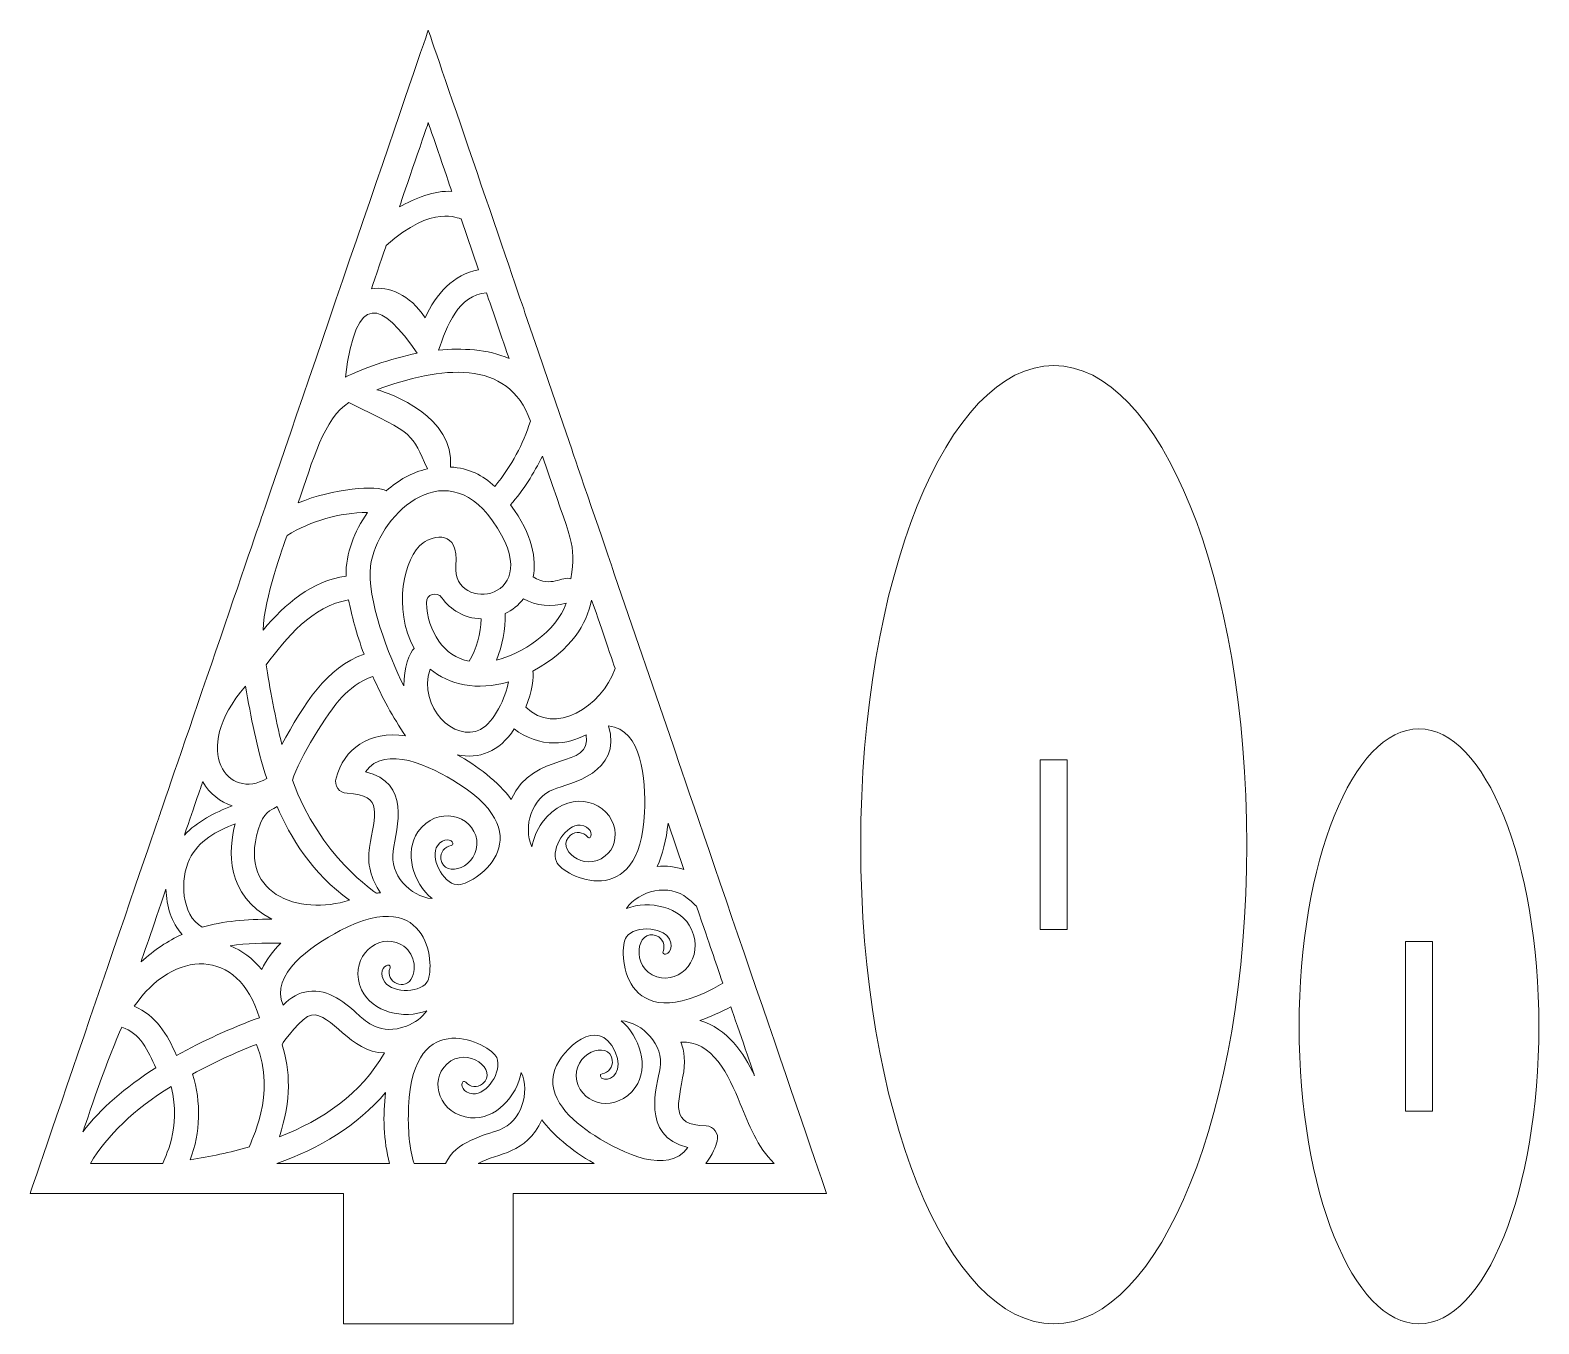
# Model space of a CAD drawing. Header units: inches. Extents: x 555 to 732, y -312 to -159.
import ezdxf

# ---------------------------------------------------------------- set-up
doc = ezdxf.new("R2010")
doc.units = ezdxf.units.IN
doc.header["$MEASUREMENT"] = 0
doc.layers.add('_U+0421_U+043B_U+043E_U+0439 1', color=7, linetype='Continuous')

msp = doc.modelspace()

# ---------------------------------------------------------------- linework, layer by layer
at = {"layer": '_U+0421_U+043B_U+043E_U+0439 1', "color": 1, "lineweight": 5, "true_color": 0xff0000}
for points in [[(676.79, -265.41), (676.79, -245.41), (673.61, -245.41), (673.61, -265.41), (676.79, -265.41)], [(719.83, -286.81), (719.83, -266.81), (716.65, -266.81), (716.65, -286.81), (719.83, -286.81)]]:
    msp.add_lwpolyline(points, dxfattribs=at)
for points, knots in [([(648.41, -296.49), (645.82, -288.92), (633.05, -251.65), (630.37, -243.82), (630.37, -243.82), (623.45, -223.6), (623.45, -223.6), (623.45, -223.6), (623.2, -222.86), (623.2, -222.86), (622.76, -221.59), (618.55, -209.29), (618.43, -208.94), (618.43, -208.94), (617.34, -205.77), (617.34, -205.77), (617.34, -205.77), (615.66, -200.85), (615.66, -200.85), (615.66, -200.85), (614.43, -197.26), (614.43, -197.26), (614.43, -197.26), (612.88, -192.74), (612.88, -192.74), (611.54, -188.81), (601.62, -159.86), (601.49, -159.46), (600.64, -161.92), (586.27, -203.91), (581.93, -216.56), (581.93, -216.56), (581.93, -216.56), (581.93, -216.56), (581.28, -218.49), (570.57, -249.75), (569.87, -251.79), (569.87, -251.79), (569.87, -251.79), (569.87, -251.79), (569.68, -252.33), (555.02, -295.16), (554.57, -296.49), (554.57, -296.49), (591.49, -296.49), (591.49, -296.49), (591.49, -296.49), (591.49, -311.86), (591.49, -311.86), (591.49, -311.86), (611.49, -311.86), (611.49, -311.86), (611.49, -311.86), (611.49, -296.49), (611.49, -296.49), (611.49, -296.49), (648.41, -296.49), (648.41, -296.49)], [0, 0, 0, 0, 1, 1, 1, 2, 2, 2, 3, 3, 3, 4, 4, 4, 5, 5, 5, 6, 6, 6, 7, 7, 7, 8, 8, 8, 9, 9, 9, 10, 10, 10, 11, 11, 11, 12, 12, 12, 13, 13, 13, 14, 14, 14, 15, 15, 15, 16, 16, 16, 17, 17, 17, 18, 18, 18, 19, 19, 19, 19]), ([(601.49, -170.35), (601.49, -170.35), (604.26, -178.45), (604.26, -178.46), (602.28, -178.26), (599.79, -179.33), (598.08, -180.28), (598.16, -180.06), (601.03, -171.67), (601.49, -170.35)], [0, 0, 0, 0, 1, 1, 1, 2, 2, 2, 3, 3, 3, 3]), ([(596.53, -184.82), (602.11, -179.85), (605.01, -181.68), (605.37, -181.69), (605.37, -181.69), (607.42, -187.67), (607.42, -187.67), (604.44, -188.21), (602.38, -190.55), (601.12, -193.34), (599.29, -190.57), (596.83, -189.62), (594.78, -189.92), (595.12, -188.94), (596.43, -185.1), (596.53, -184.82)], [0, 0, 0, 0, 1, 1, 1, 2, 2, 2, 3, 3, 3, 4, 4, 4, 5, 5, 5, 5]), ([(600.19, -197.52), (597.03, -198.13), (593.56, -199.39), (591.72, -200.33), (593, -190.05), (595.98, -191.41), (600.19, -197.52)], [0, 0, 0, 0, 1, 1, 1, 2, 2, 2, 2]), ([(611, -198.15), (608.57, -197.02), (605.36, -196.89), (602.7, -197.15), (603.62, -194.4), (605.07, -190.57), (608.35, -190.41), (608.37, -190.46), (610.99, -198.1), (611, -198.15)], [0, 0, 0, 0, 1, 1, 1, 2, 2, 2, 3, 3, 3, 3]), ([(613.53, -205.52), (612.61, -208.25), (611.39, -210.72), (609.32, -213.2), (607.91, -211.89), (606.28, -211.06), (604.1, -210.92), (604.61, -205.02), (597.06, -202.25), (595.43, -201.81), (602.87, -199.06), (610.92, -198.03), (613.53, -205.52)], [0, 0, 0, 0, 1, 1, 1, 2, 2, 2, 3, 3, 3, 4, 4, 4, 4]), ([(675.2, -311.86), (662.63, -311.86), (652.45, -286.58), (652.45, -255.41), (652.45, -224.24), (662.63, -198.97), (675.2, -198.97), (687.77, -198.97), (697.96, -224.24), (697.96, -255.41), (697.96, -286.58), (687.77, -311.86), (675.2, -311.86)], [0, 0, 0, 0, 1, 1, 1, 2, 2, 2, 3, 3, 3, 4, 4, 4, 4]), ([(592.13, -203.33), (600.14, -207.18), (599.42, -206.94), (601.4, -211.13), (599.54, -211.55), (597.95, -212.47), (596.54, -213.74), (595.54, -213.03), (590.23, -213.43), (586.15, -215.15), (587.84, -210.24), (589.22, -205.13), (592.13, -203.33)], [0, 0, 0, 0, 1, 1, 1, 2, 2, 2, 3, 3, 3, 4, 4, 4, 4]), ([(604.74, -222.52), (605.12, -218.25), (602.09, -218.96), (600.87, -219.85), (598.6, -221.5), (597.29, -227.64), (599.81, -232.28), (599.34, -232.72), (598.56, -234.56), (598.61, -236.71), (596.82, -233.2), (594.2, -226.34), (594.68, -222.59), (595.39, -216.91), (603.21, -209.04), (609.07, -217.25), (615.85, -226.74), (604.22, -228.33), (604.74, -222.52)], [0, 0, 0, 0, 1, 1, 1, 2, 2, 2, 3, 3, 3, 4, 4, 4, 5, 5, 5, 6, 6, 6, 6]), ([(614.93, -209.62), (618.51, -220.25), (618.86, -219.67), (618.3, -224.1), (617.2, -223.69), (616, -225.22), (613.86, -223.85), (614.24, -221.84), (613.82, -218.96), (611.19, -215.37), (612.68, -213.64), (613.94, -211.69), (614.93, -209.62)], [0, 0, 0, 0, 1, 1, 1, 2, 2, 2, 3, 3, 3, 4, 4, 4, 4]), ([(584.84, -218.98), (587.68, -217.25), (591, -216.3), (594.33, -216.27), (592.76, -218.54), (591.76, -221.02), (591.79, -223.77), (587.75, -224.34), (584.62, -227.04), (582.02, -230.13), (582.16, -226.22), (584.39, -220.29), (584.84, -218.98)], [0, 0, 0, 0, 1, 1, 1, 2, 2, 2, 3, 3, 3, 4, 4, 4, 4]), ([(606.29, -233.8), (603.33, -233.27), (601.39, -230.27), (601.26, -226.91), (601.22, -225.92), (602.5, -225.5), (603.08, -226.31), (604.1, -227.73), (605.72, -228.76), (607.72, -228.8), (607.69, -230.55), (607.2, -232.31), (606.29, -233.8)], [0, 0, 0, 0, 1, 1, 1, 2, 2, 2, 3, 3, 3, 4, 4, 4, 4]), ([(584.23, -243.61), (583.51, -240.77), (582.76, -236.6), (582.37, -234.21), (584.79, -231.1), (587.77, -227.26), (592.1, -226.58), (592.41, -228.25), (593.03, -230.58), (593.91, -232.98), (589.56, -234.47), (586.77, -238.9), (584.23, -243.61)], [0, 0, 0, 0, 1, 1, 1, 2, 2, 2, 3, 3, 3, 4, 4, 4, 4]), ([(609.51, -233.68), (610.24, -231.95), (610.59, -230.06), (610.53, -228.18), (611.37, -227.78), (612.13, -227.19), (612.7, -226.45), (614.2, -227.26), (616.02, -227.48), (617.72, -226.95), (616.64, -230.3), (612.38, -233), (609.51, -233.68)], [0, 0, 0, 0, 1, 1, 1, 2, 2, 2, 3, 3, 3, 4, 4, 4, 4]), ([(623.51, -234.67), (621.91, -239.19), (616.38, -242.62), (612.98, -239.2), (613.71, -237.43), (613.98, -235.59), (613.81, -234.97), (618.53, -232.33), (620.08, -229.49), (620.74, -226.59), (620.97, -227.23), (623.39, -234.32), (623.51, -234.67)], [0, 0, 0, 0, 1, 1, 1, 2, 2, 2, 3, 3, 3, 4, 4, 4, 4]), ([(594.96, -235.6), (596.03, -238.04), (597.32, -240.39), (598.8, -242.6), (594.43, -241.94), (591.58, -244.14), (590.61, -247.57), (590.36, -248.44), (591, -249.33), (591.92, -249.36), (596.35, -249.51), (595.16, -251.95), (594.55, -255.74), (594.25, -257.57), (594.74, -259.47), (595.84, -261.07), (595.71, -261.08), (595.51, -261.1), (595.37, -261.12), (595.37, -261.12), (588.67, -256.77), (585.49, -247.82), (586.23, -245.28), (589.55, -239.9), (591.34, -238.01), (592.16, -237.15), (593.41, -236.09), (594.96, -235.6)], [0, 0, 0, 0, 1, 1, 1, 2, 2, 2, 3, 3, 3, 4, 4, 4, 5, 5, 5, 6, 6, 6, 7, 7, 7, 8, 8, 8, 9, 9, 9, 9]), ([(610.94, -236.22), (610.63, -238.01), (609.23, -241.02), (607.63, -241.84), (604.58, -243.39), (600.23, -239.22), (601.7, -234.73), (603.9, -236.55), (607.28, -237.34), (610.94, -236.22)], [0, 0, 0, 0, 1, 1, 1, 2, 2, 2, 3, 3, 3, 3]), ([(579.94, -236.73), (580.58, -240.35), (581.28, -244.04), (582.44, -247.62), (578.03, -250.27), (573.27, -244.52), (579.94, -236.73)], [0, 0, 0, 0, 1, 1, 1, 2, 2, 2, 2]), ([(611.25, -250.07), (609.82, -248.03), (607.11, -246.03), (604.89, -244.81), (607.48, -245.36), (609.82, -244.5), (611.62, -241.77), (612.95, -242.83), (614.65, -243.43), (616.35, -243.43), (617.68, -243.43), (618.92, -243.05), (620.11, -242.47), (620.75, -246.63), (614.01, -244.17), (611.25, -250.07)], [0, 0, 0, 0, 1, 1, 1, 2, 2, 2, 3, 3, 3, 4, 4, 4, 5, 5, 5, 5]), ([(626.97, -251.61), (626.48, -263.54), (617.38, -259.24), (616.59, -257.4), (615.88, -255.81), (617.76, -252.97), (619.39, -253.12), (620.62, -253.24), (620.88, -254.22), (620.57, -254.55), (620.47, -254.62), (620.32, -254.61), (620.24, -254.5), (619.75, -253.9), (618.86, -253.8), (618.26, -254.29), (616.35, -255.84), (619.86, -258.75), (622.35, -256.74), (623.33, -255.96), (623.81, -254.5), (623.32, -253.04), (622.31, -250.06), (617.76, -248.86), (614.92, -252.81), (614.28, -253.71), (613.86, -254.69), (613.7, -255.67), (612.6, -253.3), (613.71, -249.85), (616.23, -248.9), (618.19, -248.17), (624.34, -246.98), (622.74, -241.4), (626.68, -241.89), (627.14, -247.61), (626.97, -251.61)], [0, 0, 0, 0, 1, 1, 1, 2, 2, 2, 3, 3, 3, 4, 4, 4, 5, 5, 5, 6, 6, 6, 7, 7, 7, 8, 8, 8, 9, 9, 9, 10, 10, 10, 11, 11, 11, 12, 12, 12, 12]), ([(718.24, -311.86), (710.44, -311.86), (704.11, -296.17), (704.11, -276.81), (704.11, -257.46), (710.44, -241.77), (718.24, -241.77), (726.04, -241.77), (732.37, -257.46), (732.37, -276.81), (732.37, -296.17), (726.04, -311.86), (718.24, -311.86)], [0, 0, 0, 0, 1, 1, 1, 2, 2, 2, 3, 3, 3, 4, 4, 4, 4]), ([(594.07, -246.81), (596.44, -243.59), (601.67, -246.08), (605.04, -248.23), (615.18, -254.65), (606.77, -260.31), (604.87, -260.12), (603.14, -259.94), (601.62, -256.87), (602.57, -255.53), (603.29, -254.51), (604.29, -254.81), (604.39, -255.25), (604.41, -255.38), (604.32, -255.5), (604.18, -255.51), (603.41, -255.62), (602.87, -256.32), (602.97, -257.1), (603.29, -259.54), (607.61, -258.05), (607.19, -254.87), (606.79, -251.88), (602.5, -250.75), (600.27, -253.9), (598.58, -256.29), (599.73, -259.93), (601.93, -261.76), (599.34, -261.55), (596.9, -258.88), (597.34, -256.19), (597.82, -253.24), (599.43, -248.13), (594.07, -246.81)], [0, 0, 0, 0, 1, 1, 1, 2, 2, 2, 3, 3, 3, 4, 4, 4, 5, 5, 5, 6, 6, 6, 7, 7, 7, 8, 8, 8, 9, 9, 9, 10, 10, 10, 11, 11, 11, 11]), ([(574.9, -248), (575.74, -249.44), (576.99, -250.37), (578.37, -250.84), (576.29, -251.64), (574.22, -252.69), (572.75, -254.28), (573.94, -250.81), (574.87, -248.08), (574.9, -248)], [0, 0, 0, 0, 1, 1, 1, 2, 2, 2, 3, 3, 3, 3]), ([(583.67, -250.93), (585.18, -254.43), (587.82, -258.91), (592.22, -261.93), (586.32, -263.89), (578.55, -261.21), (581.72, -252.89), (582.33, -251.28), (583.25, -251.27), (583.67, -250.93)], [0, 0, 0, 0, 1, 1, 1, 2, 2, 2, 3, 3, 3, 3]), ([(573.34, -257.12), (574.38, -254.96), (576.56, -253.79), (578.74, -252.95), (577.88, -256.03), (577.63, -261.42), (583.06, -264.19), (580.04, -264.19), (577.33, -264.41), (574.82, -265.13), (572.37, -263.68), (572.2, -259.47), (573.34, -257.12)], [0, 0, 0, 0, 1, 1, 1, 2, 2, 2, 3, 3, 3, 4, 4, 4, 4]), ([(629.74, -252.88), (629.74, -252.88), (631.61, -258.33), (631.61, -258.33), (630.62, -257.99), (629.54, -257.88), (628.45, -257.98), (629.08, -256.64), (629.54, -254.85), (629.74, -252.88)], [0, 0, 0, 0, 1, 1, 1, 2, 2, 2, 3, 3, 3, 3]), ([(570.57, -260.65), (570.62, -262.63), (571.2, -264.62), (572.49, -265.98), (570.8, -266.74), (569.19, -267.78), (567.63, -269.23), (567.66, -269.13), (569.03, -265.14), (570.57, -260.65)], [0, 0, 0, 0, 1, 1, 1, 2, 2, 2, 3, 3, 3, 3]), ([(593.32, -275.5), (591.82, -274.16), (589.77, -272.34), (587.32, -272.69), (586.26, -272.84), (585.27, -273.4), (584.37, -274.33), (582.8, -270.69), (587.56, -267.39), (591.1, -265.53), (601.87, -259.88), (602.36, -270.19), (601.32, -271.62), (600.29, -273.03), (596.89, -272.85), (596.2, -271.34), (595.68, -270.2), (596.44, -269.48), (596.86, -269.62), (596.98, -269.67), (597.04, -269.81), (596.99, -269.93), (596.28, -271.66), (598.89, -272.72), (599.6, -271), (600.26, -269.4), (599.46, -267.5), (597.71, -266.92), (594.9, -266.05), (592.09, -269.18), (593.63, -272.51), (594.86, -275.19), (598.62, -276), (601.3, -274.98), (600.77, -275.76), (599.94, -276.39), (598.91, -276.78), (595.8, -277.94), (594.08, -276.18), (593.32, -275.5)], [0, 0, 0, 0, 1, 1, 1, 2, 2, 2, 3, 3, 3, 4, 4, 4, 5, 5, 5, 6, 6, 6, 7, 7, 7, 8, 8, 8, 9, 9, 9, 10, 10, 10, 11, 11, 11, 12, 12, 12, 13, 13, 13, 13]), ([(633.08, -262.64), (634.87, -267.87), (635.17, -268.71), (636.2, -271.74), (624.27, -278.73), (623.77, -267.75), (624.83, -266.28), (625.32, -265.6), (626.48, -265.23), (627.7, -265.35), (630.14, -265.59), (630.47, -267.36), (629.86, -268.05), (629.47, -268.5), (629.03, -268.27), (629.15, -267.98), (629.45, -267.25), (629.11, -266.43), (628.39, -266.13), (626.02, -265.21), (625.24, -269.93), (628.43, -270.98), (631.24, -271.85), (634.05, -268.73), (632.51, -265.39), (631.28, -262.71), (627.52, -261.91), (624.84, -262.93), (626.31, -260.78), (629.9, -259.97), (632.01, -261.7), (632.45, -262.05), (632.74, -262.34), (633.08, -262.64)], [0, 0, 0, 0, 1, 1, 1, 2, 2, 2, 3, 3, 3, 4, 4, 4, 5, 5, 5, 6, 6, 6, 7, 7, 7, 8, 8, 8, 9, 9, 9, 10, 10, 10, 11, 11, 11, 11]), ([(566.84, -274.45), (571.46, -267.69), (579.12, -267.47), (581.58, -275.79), (578.27, -277), (574.92, -278.52), (571.81, -280.25), (570.76, -277.78), (569.38, -275.52), (566.84, -274.45)], [0, 0, 0, 0, 1, 1, 1, 2, 2, 2, 3, 3, 3, 3]), ([(584.1, -267.03), (583.19, -267.94), (582.4, -268.95), (581.86, -270.12), (580.79, -268.79), (579.53, -267.87), (578.12, -267.32), (580.1, -267.03), (582.13, -266.99), (584.1, -267.03)], [0, 0, 0, 0, 1, 1, 1, 2, 2, 2, 3, 3, 3, 3]), ([(584.25, -278.97), (584.39, -278.62), (586.63, -275.64), (587.72, -275.48), (590.09, -275.14), (592.28, -279.94), (596.32, -279.94), (593.55, -284.79), (589.05, -287.84), (583.94, -289.82), (585.36, -285.49), (585.23, -281.97), (584.25, -278.97)], [0, 0, 0, 0, 1, 1, 1, 2, 2, 2, 3, 3, 3, 4, 4, 4, 4]), ([(609.55, -280.49), (610.26, -282.08), (608.38, -284.92), (606.74, -284.77), (605.52, -284.65), (605.25, -283.67), (605.57, -283.34), (605.67, -283.27), (605.81, -283.29), (605.9, -283.39), (606.38, -283.99), (607.27, -284.08), (607.88, -283.59), (609.84, -282.02), (606.11, -279.03), (603.67, -281.25), (601.51, -283.25), (602.79, -287.23), (606.48, -287.58), (609.38, -287.85), (611.96, -285.04), (612.44, -282.23), (613.53, -284.58), (612.43, -288.04), (609.91, -288.99), (608.07, -289.67), (604.69, -290.36), (603.53, -292.96), (603.53, -292.96), (599.82, -292.96), (599.82, -292.96), (599.27, -291.28), (599.05, -289.03), (599.16, -286.28), (599.66, -274.16), (608.83, -278.83), (609.55, -280.49)], [0, 0, 0, 0, 1, 1, 1, 2, 2, 2, 3, 3, 3, 4, 4, 4, 5, 5, 5, 6, 6, 6, 7, 7, 7, 8, 8, 8, 9, 9, 9, 10, 10, 10, 11, 11, 11, 12, 12, 12, 12]), ([(621.1, -289.68), (618.33, -287.92), (615.27, -285.15), (616.41, -281.89), (617.21, -279.58), (621.49, -275.33), (623.51, -279.81), (624.52, -282.04), (623.15, -283.23), (622.24, -283.04), (621.69, -282.94), (621.61, -282.43), (621.96, -282.39), (622.73, -282.29), (623.27, -281.58), (623.17, -280.81), (622.84, -278.32), (618.31, -279.94), (618.99, -283.27), (619.64, -286.14), (623.74, -287.02), (625.88, -284), (627.56, -281.62), (626.42, -277.98), (624.21, -276.15), (626.81, -276.36), (629.24, -279.04), (628.81, -281.71), (628.47, -283.78), (626.42, -289.7), (632.08, -291.1), (629.7, -294.32), (624.48, -291.82), (621.1, -289.68)], [0, 0, 0, 0, 1, 1, 1, 2, 2, 2, 3, 3, 3, 4, 4, 4, 5, 5, 5, 6, 6, 6, 7, 7, 7, 8, 8, 8, 9, 9, 9, 10, 10, 10, 11, 11, 11, 11]), ([(639.93, -282.62), (638.69, -279.98), (636.74, -277.06), (633.47, -276.13), (634.74, -275.7), (635.99, -275.13), (637.14, -274.5), (637.99, -276.95), (639.91, -282.59), (639.93, -282.62)], [0, 0, 0, 0, 1, 1, 1, 2, 2, 2, 3, 3, 3, 3]), ([(565.38, -276.92), (567.45, -277.54), (568.54, -279.72), (569.36, -281.71), (565.72, -284.01), (562.88, -286.5), (560.78, -289.24), (560.98, -288.65), (563.97, -279.73), (565.38, -276.92)], [0, 0, 0, 0, 1, 1, 1, 2, 2, 2, 3, 3, 3, 3]), ([(580.42, -291), (578.12, -291.67), (575.76, -292.16), (573.42, -292.54), (574.65, -289.33), (574.75, -285.73), (573.69, -282.44), (576.22, -281.06), (578.73, -279.92), (581.23, -278.94), (583.72, -284.85), (580.42, -290.54), (580.42, -291)], [0, 0, 0, 0, 1, 1, 1, 2, 2, 2, 3, 3, 3, 4, 4, 4, 4]), ([(634.2, -292.96), (634.99, -291.97), (635.37, -290.92), (635.53, -290.34), (635.78, -289.45), (635.13, -288.57), (634.22, -288.54), (629.88, -288.4), (630.94, -286.12), (631.59, -282.17), (631.85, -280.58), (631.43, -279.03), (631.25, -278.68), (634.92, -278.4), (636.93, -282.6), (638.26, -285.93), (639.22, -288.35), (640.29, -291.02), (642.24, -292.96), (642.24, -292.96), (634.2, -292.96), (634.2, -292.96)], [0, 0, 0, 0, 1, 1, 1, 2, 2, 2, 3, 3, 3, 4, 4, 4, 5, 5, 5, 6, 6, 6, 7, 7, 7, 7]), ([(570.2, -292.96), (570.2, -292.96), (561.66, -292.96), (561.66, -292.96), (563.64, -289.62), (566.78, -286.63), (571.17, -283.9), (572.49, -288.86), (570.29, -292.48), (570.2, -292.96)], [0, 0, 0, 0, 1, 1, 1, 2, 2, 2, 3, 3, 3, 3]), ([(596.46, -284.61), (596.12, -287.26), (596.2, -290.32), (596.92, -292.96), (596.92, -292.96), (583.65, -292.96), (583.65, -292.96), (588.63, -291.22), (593.1, -288.54), (596.46, -284.61)], [0, 0, 0, 0, 1, 1, 1, 2, 2, 2, 3, 3, 3, 3]), ([(607.37, -292.96), (609.78, -291.66), (612.96, -291.92), (614.88, -287.82), (616.02, -289.45), (618.33, -291.43), (621.02, -292.96), (621.02, -292.96), (607.37, -292.96), (607.37, -292.96)], [0, 0, 0, 0, 1, 1, 1, 2, 2, 2, 3, 3, 3, 3])]:
    msp.add_open_spline(points, degree=3, knots=knots, dxfattribs=at)

doc.saveas('drawing.dxf')
